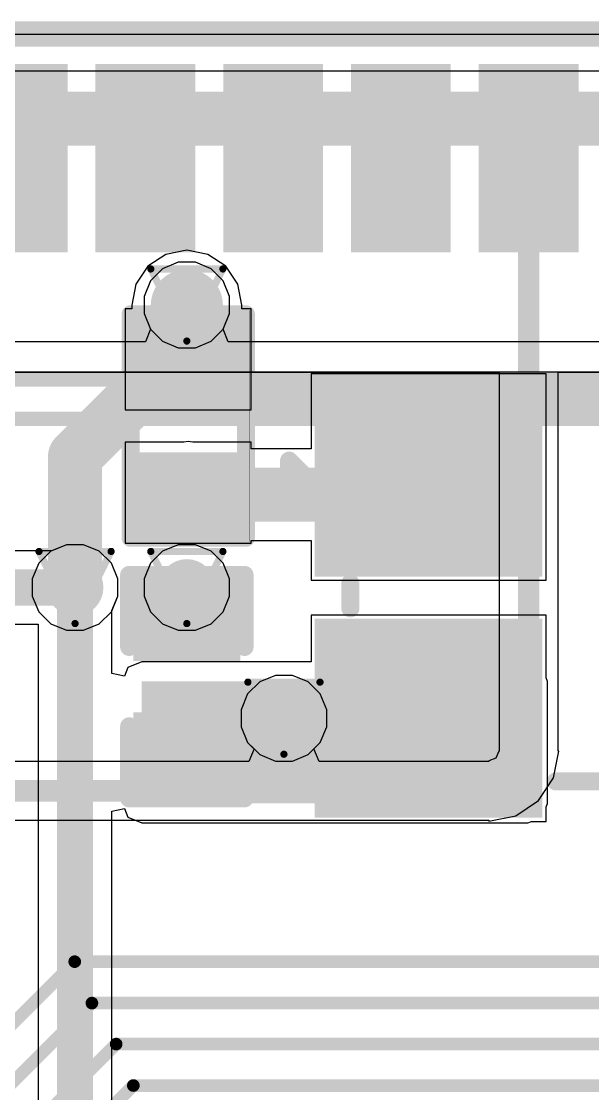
# Model space of a CAD drawing. Header units: inches. Extents: x -6 to 284, y -12 to 154.
# Drawn here: x 23.42 to 27.45, y 12.89 to 20.45 of the extents above; entities that cross this region are included whole.
import ezdxf

# ---------------------------------------------------------------- set-up
doc = ezdxf.new("R2010")
doc.units = ezdxf.units.IN
for name, color, linetype in [('Board Outline', 216, 'Continuous'), ('Bottom Layer', 5, 'Continuous'), ('Bottom Overlay', 54, 'Continuous'), ('Bottom Paste', 16, 'Continuous'), ('Bottom Solder', 6, 'Continuous'), ('Drill Drawing', 1, 'Continuous'), ('GND-1', 16, 'Continuous'), ('GND-2', 90, 'Continuous'), ('GND-3', 216, 'Continuous'), ('GND-4', 54, 'Continuous'), ('PWR-1', 156, 'Continuous'), ('PWR-2', 130, 'Continuous'), ('Signal L1', 76, 'Continuous'), ('Signal L2', 6, 'Continuous'), ('Top Layer', 1, 'Continuous'), ('Top Paste', 8, 'Continuous'), ('Top Solder', 216, 'Continuous'), ('Via Holes', 16, 'Continuous')]:
    doc.layers.add(name, color=color, linetype=linetype)

# ---------------------------------------------------------------- blocks, each defined once
blk = doc.blocks.new('SMD3225_4P_B_121')
at = {"layer": 'Bottom Layer'}
for points in [[(-1.8, 1.45), (-0.4, 1.45), (-0.4, 0.25), (-1.8, 0.25)], [(0.4, 1.45), (1.8, 1.45), (1.8, 0.25), (0.4, 0.25)], [(-1.8, -0.25), (-0.4, -0.25), (-0.4, -1.45), (-1.8, -1.45)], [(0.4, -0.25), (1.8, -0.25), (1.8, -1.45), (0.4, -1.45)]]:
    blk.add_hatch(color=5, dxfattribs=at).paths.add_polyline_path(points)
at = {"layer": 'Bottom Paste'}
for points in [[(-1.8, 1.45), (-0.4, 1.45), (-0.4, 0.25), (-1.8, 0.25)], [(0.4, 1.45), (1.8, 1.45), (1.8, 0.25), (0.4, 0.25)], [(-1.8, -0.25), (-0.4, -0.25), (-0.4, -1.45), (-1.8, -1.45)], [(0.4, -0.25), (1.8, -0.25), (1.8, -1.45), (0.4, -1.45)]]:
    blk.add_hatch(color=16, dxfattribs=at).paths.add_polyline_path(points)
at = {"layer": 'Bottom Solder'}
for points in [[(-1.9016, 1.5516), (-0.2984, 1.5516), (-0.2984, 0.1484), (-1.9016, 0.1484)], [(0.2984, 1.5516), (1.9016, 1.5516), (1.9016, 0.1484), (0.2984, 0.1484)], [(-1.9016, -0.1484), (-0.2984, -0.1484), (-0.2984, -1.5516), (-1.9016, -1.5516)], [(0.2984, -0.1484), (1.9016, -0.1484), (1.9016, -1.5516), (0.2984, -1.5516)]]:
    blk.add_hatch(color=6, dxfattribs=at).paths.add_polyline_path(points)
at = {"layer": 'Bottom Overlay'}
for points in [[(-0.2032, 1.2954, 0.127, 0.127, 0), (0.1778, 1.2954, 0.127, 0.127, 0)], [(-2.0828, 0.9652, 0.127, 0.127, 0), (-1.9558, 0.8382, 0.127, 0.127, 0)], [(-2.0828, 0.7112, 0.127, 0.127, 0), (-2.0828, 0.9652, 0.127, 0.127, 0)], [(-2.0828, 0.7112, 0.127, 0.127, 0), (-1.9558, 0.8382, 0.127, 0.127, 0)], [(-1.651, 0.1016, 0.127, 0.127, 0), (-1.651, -0.0762, 0.127, 0.127, 0)], [(1.651, -0.0762, 0.127, 0.127, 0), (1.651, 0.1016, 0.127, 0.127, 0)], [(-0.2032, -1.2954, 0.127, 0.127, 0), (0.1778, -1.2954, 0.127, 0.127, 0)]]:
    blk.add_lwpolyline(points, format="xyseb", dxfattribs=at)
for points in [[(-0.2349, 1.2954, 0.0635, 0.0635, 1), (-0.1714, 1.2954, 0.0635, 0.0635, 1)], [(0.1461, 1.2954, 0.0635, 0.0635, 1), (0.2095, 1.2954, 0.0635, 0.0635, 1)], [(-2.1145, 0.9652, 0.0635, 0.0635, 1), (-2.0511, 0.9652, 0.0635, 0.0635, 1)], [(-2.1145, 0.9652, 0.0635, 0.0635, 1), (-2.0511, 0.9652, 0.0635, 0.0635, 1)], [(-1.9875, 0.8382, 0.0635, 0.0635, 1), (-1.9241, 0.8382, 0.0635, 0.0635, 1)], [(-1.9875, 0.8382, 0.0635, 0.0635, 1), (-1.9241, 0.8382, 0.0635, 0.0635, 1)], [(-2.1145, 0.7112, 0.0635, 0.0635, 1), (-2.0511, 0.7112, 0.0635, 0.0635, 1)], [(-2.1145, 0.7112, 0.0635, 0.0635, 1), (-2.0511, 0.7112, 0.0635, 0.0635, 1)], [(-1.6827, 0.1016, 0.0635, 0.0635, 1), (-1.6193, 0.1016, 0.0635, 0.0635, 1)], [(1.6193, 0.1016, 0.0635, 0.0635, 1), (1.6827, 0.1016, 0.0635, 0.0635, 1)], [(-1.6827, -0.0762, 0.0635, 0.0635, 1), (-1.6192, -0.0762, 0.0635, 0.0635, 1)], [(1.6193, -0.0762, 0.0635, 0.0635, 1), (1.6827, -0.0762, 0.0635, 0.0635, 1)], [(-0.2349, -1.2954, 0.0635, 0.0635, 1), (-0.1714, -1.2954, 0.0635, 0.0635, 1)], [(0.1461, -1.2954, 0.0635, 0.0635, 1), (0.2095, -1.2954, 0.0635, 0.0635, 1)]]:
    blk.add_lwpolyline(points, format="xyseb", close=True, dxfattribs=at)
blk = doc.blocks.new('AP6275S__125')
at = {"layer": 'Top Layer'}
for points in [[(-3.4, 5.6275), (-3.4, 6.7525), (-2.9, 6.7525), (-2.9, 5.6275)], [(-2.5, 5.6275), (-2.5, 6.7525), (-2, 6.7525), (-2, 5.6275)], [(-1.6, 5.6275), (-1.6, 6.7525), (-1.1, 6.7525), (-1.1, 5.6275)], [(-0.7, 5.6275), (-0.7, 6.7525), (-0.2, 6.7525), (-0.2, 5.6275)], [(0.2, 5.6275), (0.2, 6.7525), (0.7, 6.7525), (0.7, 5.6275)]]:
    blk.add_hatch(color=1, dxfattribs=at).paths.add_polyline_path(points)
at = {"layer": 'Top Paste'}
for points in [[(-3.4, 5.6275), (-3.4, 6.7525), (-2.9, 6.7525), (-2.9, 5.6275)], [(-2.5, 5.6275), (-2.5, 6.7525), (-2, 6.7525), (-2, 5.6275)], [(-1.6, 5.6275), (-1.6, 6.7525), (-1.1, 6.7525), (-1.1, 5.6275)], [(-0.7, 5.6275), (-0.7, 6.7525), (-0.2, 6.7525), (-0.2, 5.6275)], [(0.2, 5.6275), (0.2, 6.7525), (0.7, 6.7525), (0.7, 5.6275)]]:
    blk.add_hatch(color=8, dxfattribs=at).paths.add_polyline_path(points)
at = {"layer": 'Top Solder'}
for points in [[(-3.5016, 5.5259), (-3.5016, 6.8541), (-2.7984, 6.8541), (-2.7984, 5.5259)], [(-2.6016, 5.5259), (-2.6016, 6.8541), (-1.8984, 6.8541), (-1.8984, 5.5259)], [(-1.7016, 5.5259), (-1.7016, 6.8541), (-0.9984, 6.8541), (-0.9984, 5.5259)], [(-0.8016, 5.5259), (-0.8016, 6.8541), (-0.0984, 6.8541), (-0.0984, 5.5259)], [(0.0984, 5.5259), (0.0984, 6.8541), (0.8016, 6.8541), (0.8016, 5.5259)]]:
    blk.add_hatch(color=216, dxfattribs=at).paths.add_polyline_path(points)
blk = doc.blocks.new('R___0402_B_169')
at = {"layer": 'Bottom Layer'}
for points in [[(-0.2413, 0.3175), (-0.2413, -0.3175), (-0.6985, -0.3175), (-0.6985, 0.3175)], [(0.6985, 0.3175), (0.6985, -0.3175), (0.2413, -0.3175), (0.2413, 0.3175)]]:
    blk.add_hatch(color=5, dxfattribs=at).paths.add_polyline_path(points)
at = {"layer": 'Bottom Paste'}
for points in [[(-0.2413, 0.3175), (-0.2413, -0.3175), (-0.6985, -0.3175), (-0.6985, 0.3175)], [(0.6985, 0.3175), (0.6985, -0.3175), (0.2413, -0.3175), (0.2413, 0.3175)]]:
    blk.add_hatch(color=16, dxfattribs=at).paths.add_polyline_path(points)
at = {"layer": 'Bottom Solder'}
for points in [[(-0.1863, 0.3725), (-0.1863, -0.3725), (-0.7535, -0.3725), (-0.7535, 0.3725)], [(0.7535, 0.3725), (0.7535, -0.3725), (0.1863, -0.3725), (0.1863, 0.3725)]]:
    blk.add_hatch(color=6, dxfattribs=at).paths.add_polyline_path(points)
at = {"layer": 'Bottom Overlay'}
for points in [[(0.7874, 0.4064, 0.127, 0.127, 0), (-0.7874, 0.4064, 0.127, 0.127, 0)], [(-0.7874, -0.4064, 0.127, 0.127, 0), (-0.7874, 0.4064, 0.127, 0.127, 0)], [(0.7874, -0.4064, 0.127, 0.127, 0), (0.7874, 0.4064, 0.127, 0.127, 0)], [(0.8128, 0.4318, 0.00323, 0.00323, 0), (-0.8128, 0.4318, 0.00323, 0.00323, 0)], [(0.7874, -0.4064, 0.127, 0.127, 0), (-0.7874, -0.4064, 0.127, 0.127, 0)]]:
    blk.add_lwpolyline(points, format="xyseb", dxfattribs=at)
for points in [[(-0.8191, 0.4064, 0.0635, 0.0635, 1), (-0.7556, 0.4064, 0.0635, 0.0635, 1)], [(-0.8191, 0.4064, 0.0635, 0.0635, 1), (-0.7556, 0.4064, 0.0635, 0.0635, 1)], [(0.7556, 0.4064, 0.0635, 0.0635, 1), (0.8191, 0.4064, 0.0635, 0.0635, 1)], [(0.7556, 0.4064, 0.0635, 0.0635, 1), (0.8191, 0.4064, 0.0635, 0.0635, 1)], [(-0.8136, 0.4318, 0.00161, 0.00161, 1), (-0.812, 0.4318, 0.00161, 0.00161, 1)], [(0.812, 0.4318, 0.00161, 0.00161, 1), (0.8136, 0.4318, 0.00161, 0.00161, 1)], [(-0.8191, -0.4064, 0.0635, 0.0635, 1), (-0.7556, -0.4064, 0.0635, 0.0635, 1)], [(-0.8191, -0.4064, 0.0635, 0.0635, 1), (-0.7556, -0.4064, 0.0635, 0.0635, 1)], [(0.7556, -0.4064, 0.0635, 0.0635, 1), (0.8191, -0.4064, 0.0635, 0.0635, 1)], [(0.7556, -0.4064, 0.0635, 0.0635, 1), (0.8191, -0.4064, 0.0635, 0.0635, 1)]]:
    blk.add_lwpolyline(points, format="xyseb", close=True, dxfattribs=at)
blk = doc.blocks.new('C___0402_B_269')
at = {"layer": 'Bottom Layer'}
for points in [[(-0.2413, 0.3175), (-0.2413, -0.3175), (-0.6985, -0.3175), (-0.6985, 0.3175)], [(0.6985, 0.3175), (0.6985, -0.3175), (0.2413, -0.3175), (0.2413, 0.3175)]]:
    blk.add_hatch(color=5, dxfattribs=at).paths.add_polyline_path(points)
at = {"layer": 'Bottom Paste'}
for points in [[(-0.2413, 0.3175), (-0.2413, -0.3175), (-0.6985, -0.3175), (-0.6985, 0.3175)], [(0.6985, 0.3175), (0.6985, -0.3175), (0.2413, -0.3175), (0.2413, 0.3175)]]:
    blk.add_hatch(color=16, dxfattribs=at).paths.add_polyline_path(points)
at = {"layer": 'Bottom Solder'}
for points in [[(-0.1813, 0.3775), (-0.1813, -0.3775), (-0.7585, -0.3775), (-0.7585, 0.3775)], [(0.7585, 0.3775), (0.7585, -0.3775), (0.1813, -0.3775), (0.1813, 0.3775)]]:
    blk.add_hatch(color=6, dxfattribs=at).paths.add_polyline_path(points)
at = {"layer": 'Bottom Overlay'}
for points in [[(-0.7874, 0.4064, 0.127, 0.127, 0), (-0.2794, 0.4064, 0.127, 0.127, 0)], [(-0.7874, 0.4064, 0.127, 0.127, 0), (-0.7874, -0.4064, 0.127, 0.127, 0)], [(0.2794, 0.4064, 0.127, 0.127, 0), (0.7874, 0.4064, 0.127, 0.127, 0)], [(0.7874, 0.4064, 0.127, 0.127, 0), (0.7874, -0.4064, 0.127, 0.127, 0)], [(-0.7874, -0.4064, 0.127, 0.127, 0), (-0.2794, -0.4064, 0.127, 0.127, 0)], [(0.7874, -0.4064, 0.127, 0.127, 0), (0.2794, -0.4064, 0.127, 0.127, 0)]]:
    blk.add_lwpolyline(points, format="xyseb", dxfattribs=at)
for points in [[(-0.8191, 0.4064, 0.0635, 0.0635, 1), (-0.7556, 0.4064, 0.0635, 0.0635, 1)], [(-0.8191, 0.4064, 0.0635, 0.0635, 1), (-0.7556, 0.4064, 0.0635, 0.0635, 1)], [(-0.3111, 0.4064, 0.0635, 0.0635, 1), (-0.2477, 0.4064, 0.0635, 0.0635, 1)], [(0.2477, 0.4064, 0.0635, 0.0635, 1), (0.3112, 0.4064, 0.0635, 0.0635, 1)], [(0.7556, 0.4064, 0.0635, 0.0635, 1), (0.8191, 0.4064, 0.0635, 0.0635, 1)], [(0.7556, 0.4064, 0.0635, 0.0635, 1), (0.8191, 0.4064, 0.0635, 0.0635, 1)], [(-0.8191, -0.4064, 0.0635, 0.0635, 1), (-0.7556, -0.4064, 0.0635, 0.0635, 1)], [(-0.8191, -0.4064, 0.0635, 0.0635, 1), (-0.7556, -0.4064, 0.0635, 0.0635, 1)], [(-0.3111, -0.4064, 0.0635, 0.0635, 1), (-0.2477, -0.4064, 0.0635, 0.0635, 1)], [(0.2477, -0.4064, 0.0635, 0.0635, 1), (0.3112, -0.4064, 0.0635, 0.0635, 1)], [(0.7556, -0.4064, 0.0635, 0.0635, 1), (0.8191, -0.4064, 0.0635, 0.0635, 1)], [(0.7556, -0.4064, 0.0635, 0.0635, 1), (0.8191, -0.4064, 0.0635, 0.0635, 1)]]:
    blk.add_lwpolyline(points, format="xyseb", close=True, dxfattribs=at)

msp = doc.modelspace()

# ---------------------------------------------------------------- hatches: boundary and pattern name
at = {"layer": 'Bottom Layer'}
h = msp.add_hatch(color=5, dxfattribs=at)
edge = h.paths.add_edge_path()
edge.add_arc((24.5876, 18.4506), 0.2, 0, 360)
h = msp.add_hatch(color=5, dxfattribs=at)
edge = h.paths.add_edge_path()
edge.add_arc((23.8002, 16.4598), 0.2, 0, 360)
h = msp.add_hatch(color=5, dxfattribs=at)
edge = h.paths.add_edge_path()
edge.add_arc((24.5876, 16.4598), 0.2, 0, 360)
msp.add_hatch(color=5, dxfattribs=at).paths.add_polyline_path([(24.2701, 14.9388), (26.9906, 14.9388), (26.9906, 15.7983), (24.2701, 15.7983)])
h = msp.add_hatch(color=5, dxfattribs=at)
edge = h.paths.add_edge_path()
edge.add_arc((25.2715, 15.5388), 0.2, 0, 360)
at = {"layer": 'GND-1'}
h = msp.add_hatch(color=16, dxfattribs=at)
edge = h.paths.add_edge_path()
edge.add_arc((24.5876, 18.4506), 0.2, 0, 360)
h = msp.add_hatch(color=16, dxfattribs=at)
edge = h.paths.add_edge_path()
edge.add_arc((23.8002, 16.4598), 0.2, 0, 360)
h = msp.add_hatch(color=16, dxfattribs=at)
edge = h.paths.add_edge_path()
edge.add_arc((24.5876, 16.4598), 0.2, 0, 360)
h = msp.add_hatch(color=16, dxfattribs=at)
edge = h.paths.add_edge_path()
edge.add_arc((25.2715, 15.5388), 0.2, 0, 360)
at = {"layer": 'GND-2'}
h = msp.add_hatch(color=90, dxfattribs=at)
edge = h.paths.add_edge_path()
edge.add_arc((24.5876, 18.4506), 0.2, 0, 360)
h = msp.add_hatch(color=90, dxfattribs=at)
edge = h.paths.add_edge_path()
edge.add_arc((23.8002, 16.4598), 0.2, 0, 360)
h = msp.add_hatch(color=90, dxfattribs=at)
edge = h.paths.add_edge_path()
edge.add_arc((24.5876, 16.4598), 0.2, 0, 360)
h = msp.add_hatch(color=90, dxfattribs=at)
edge = h.paths.add_edge_path()
edge.add_arc((25.2715, 15.5388), 0.2, 0, 360)
at = {"layer": 'GND-3'}
h = msp.add_hatch(color=216, dxfattribs=at)
edge = h.paths.add_edge_path()
edge.add_arc((24.5876, 18.4506), 0.2, 0, 360)
h = msp.add_hatch(color=216, dxfattribs=at)
edge = h.paths.add_edge_path()
edge.add_arc((23.8002, 16.4598), 0.2, 0, 360)
h = msp.add_hatch(color=216, dxfattribs=at)
edge = h.paths.add_edge_path()
edge.add_arc((24.5876, 16.4598), 0.2, 0, 360)
h = msp.add_hatch(color=216, dxfattribs=at)
edge = h.paths.add_edge_path()
edge.add_arc((25.2715, 15.5388), 0.2, 0, 360)
at = {"layer": 'GND-4'}
h = msp.add_hatch(color=54, dxfattribs=at)
edge = h.paths.add_edge_path()
edge.add_arc((24.5876, 18.4506), 0.2, 0, 360)
h = msp.add_hatch(color=54, dxfattribs=at)
edge = h.paths.add_edge_path()
edge.add_arc((23.8002, 16.4598), 0.2, 0, 360)
h = msp.add_hatch(color=54, dxfattribs=at)
edge = h.paths.add_edge_path()
edge.add_arc((24.5876, 16.4598), 0.2, 0, 360)
h = msp.add_hatch(color=54, dxfattribs=at)
edge = h.paths.add_edge_path()
edge.add_arc((25.2715, 15.5388), 0.2, 0, 360)
at = {"layer": 'PWR-1'}
h = msp.add_hatch(color=156, dxfattribs=at)
edge = h.paths.add_edge_path()
edge.add_arc((24.5876, 18.4506), 0.2, 0, 360)
h = msp.add_hatch(color=156, dxfattribs=at)
edge = h.paths.add_edge_path()
edge.add_arc((23.8002, 16.4598), 0.2, 0, 360)
h = msp.add_hatch(color=156, dxfattribs=at)
edge = h.paths.add_edge_path()
edge.add_arc((24.5876, 16.4598), 0.2, 0, 360)
h = msp.add_hatch(color=156, dxfattribs=at)
edge = h.paths.add_edge_path()
edge.add_arc((25.2715, 15.5388), 0.2, 0, 360)
at = {"layer": 'PWR-2'}
h = msp.add_hatch(color=130, dxfattribs=at)
edge = h.paths.add_edge_path()
edge.add_arc((24.5876, 18.4506), 0.2, 0, 360)
h = msp.add_hatch(color=130, dxfattribs=at)
edge = h.paths.add_edge_path()
edge.add_arc((23.8002, 16.4598), 0.2, 0, 360)
h = msp.add_hatch(color=130, dxfattribs=at)
edge = h.paths.add_edge_path()
edge.add_arc((24.5876, 16.4598), 0.2, 0, 360)
h = msp.add_hatch(color=130, dxfattribs=at)
edge = h.paths.add_edge_path()
edge.add_arc((25.2715, 15.5388), 0.2, 0, 360)
at = {"layer": 'Signal L1'}
h = msp.add_hatch(color=76, dxfattribs=at)
edge = h.paths.add_edge_path()
edge.add_arc((24.5876, 18.4506), 0.2, 0, 360)
h = msp.add_hatch(color=76, dxfattribs=at)
edge = h.paths.add_edge_path()
edge.add_arc((23.8002, 16.4598), 0.2, 0, 360)
h = msp.add_hatch(color=76, dxfattribs=at)
edge = h.paths.add_edge_path()
edge.add_arc((24.5876, 16.4598), 0.2, 0, 360)
h = msp.add_hatch(color=76, dxfattribs=at)
edge = h.paths.add_edge_path()
edge.add_arc((25.2715, 15.5388), 0.2, 0, 360)
at = {"layer": 'Signal L2'}
h = msp.add_hatch(color=6, dxfattribs=at)
edge = h.paths.add_edge_path()
edge.add_arc((24.5876, 18.4506), 0.2, 0, 360)
h = msp.add_hatch(color=6, dxfattribs=at)
edge = h.paths.add_edge_path()
edge.add_arc((23.8002, 16.4598), 0.2, 0, 360)
h = msp.add_hatch(color=6, dxfattribs=at)
edge = h.paths.add_edge_path()
edge.add_arc((24.5876, 16.4598), 0.2, 0, 360)
h = msp.add_hatch(color=6, dxfattribs=at)
edge = h.paths.add_edge_path()
edge.add_arc((25.2715, 15.5388), 0.2, 0, 360)
at = {"layer": 'Top Layer'}
h = msp.add_hatch(color=1, dxfattribs=at)
edge = h.paths.add_edge_path()
edge.add_arc((24.5876, 18.4506), 0.2, 0, 360)
h = msp.add_hatch(color=1, dxfattribs=at)
edge = h.paths.add_edge_path()
edge.add_arc((23.8002, 16.4598), 0.2, 0, 360)
h = msp.add_hatch(color=1, dxfattribs=at)
edge = h.paths.add_edge_path()
edge.add_arc((24.5876, 16.4598), 0.2, 0, 360)
h = msp.add_hatch(color=1, dxfattribs=at)
edge = h.paths.add_edge_path()
edge.add_arc((25.2715, 15.5388), 0.2, 0, 360)
at = {"layer": 'Via Holes'}
h = msp.add_hatch(color=7, dxfattribs=at)
edge = h.paths.add_edge_path()
edge.add_arc((24.5876, 18.4506), 0.1, 0, 360)
h = msp.add_hatch(color=7, dxfattribs=at)
edge = h.paths.add_edge_path()
edge.add_arc((23.8002, 16.4598), 0.1, 0, 360)
h = msp.add_hatch(color=7, dxfattribs=at)
edge = h.paths.add_edge_path()
edge.add_arc((24.5876, 16.4598), 0.1, 0, 360)
h = msp.add_hatch(color=7, dxfattribs=at)
edge = h.paths.add_edge_path()
edge.add_arc((25.2715, 15.5388), 0.1, 0, 360)

# ---------------------------------------------------------------- linework, layer by layer
at = {"layer": 'Board Outline'}
msp.add_lwpolyline([(12.0364, 20.3599, 0.1778, 0.1778, 0), (75.5509, 20.3599, 0.1778, 0.1778, 0)], format="xyseb", dxfattribs=at)
at = {"layer": 'Bottom Layer'}
for p, q in [((12.0364, 20.1009), (45.7536, 20.1009)), ((24.5876, 18.8369), (24.439, 18.8073)), ((24.7363, 18.8073), (24.5876, 18.8369)), ((24.439, 18.8073), (24.313, 18.7231)), ((24.8623, 18.7231), (24.7363, 18.8073)), ((24.313, 18.7231), (24.2287, 18.597)), ((24.9465, 18.597), (24.8623, 18.7231)), ((24.2287, 18.597), (24.1992, 18.4484)), ((24.9761, 18.4484), (24.9465, 18.597)), ((24.1992, 18.4484), (24.1992, 18.423)), ((24.9761, 18.423), (24.9761, 18.4484)), ((24.1992, 18.423), (24.1528, 18.423)), ((24.1528, 18.423), (24.1528, 17.7118)), ((25.0418, 18.423), (24.9761, 18.423)), ((25.0418, 17.7118), (25.0418, 18.423)), ((27.1176, 17.9658), (25.4636, 17.9658)), ((25.4636, 17.9658), (25.4636, 17.438)), ((27.1176, 16.5118), (27.1176, 17.9658)), ((24.1528, 17.7118), (25.0418, 17.7118)), ((24.566, 17.4832), (24.1528, 17.4832)), ((24.1528, 17.4832), (24.1528, 16.772)), ((24.5973, 17.4894), (24.566, 17.4832)), ((24.6286, 17.4832), (24.5973, 17.4894)), ((25.0418, 17.4832), (24.6286, 17.4832)), ((25.0418, 17.438), (25.0418, 17.4832)), ((25.4636, 17.438), (25.0418, 17.438)), ((25.0418, 16.772), (25.0418, 16.7905)), ((25.0418, 16.7905), (25.4636, 16.7905)), ((25.4636, 16.7905), (25.4636, 16.5118)), ((23.6373, 16.7188), (22.8561, 16.7188)), ((23.7402, 16.7614), (23.6373, 16.7188)), ((23.8602, 16.7614), (23.7402, 16.7614)), ((23.9711, 16.7155), (23.8602, 16.7614)), ((24.0559, 16.6306), (23.9711, 16.7155)), ((24.1528, 16.772), (25.0418, 16.772)), ((24.1018, 16.5198), (24.0559, 16.6306)), ((24.1018, 16.3998), (24.1018, 16.5198)), ((25.4636, 16.5118), (27.1176, 16.5118)), ((24.0592, 16.2969), (24.1018, 16.3998)), ((24.0592, 15.8532), (24.0592, 16.2969)), ((27.1176, 16.2658), (25.4636, 16.2658)), ((25.4636, 16.2658), (25.4636, 15.9357)), ((27.1176, 15.8235), (27.1176, 16.2658)), ((22.8561, 16.2008), (23.5413, 16.2008)), ((23.5413, 16.2008), (23.5413, 12.6624)), ((24.1729, 15.8955), (24.1481, 15.8356)), ((24.2701, 15.9357), (24.1729, 15.8955)), ((25.4636, 15.9357), (24.2701, 15.9357)), ((24.1481, 15.8356), (24.0592, 15.8532)), ((27.1281, 15.7983), (27.1176, 15.8235)), ((27.1281, 14.9388), (27.1281, 15.7983)), ((24.0592, 14.8838), (24.1481, 14.9015)), ((24.0592, 12.6624), (24.0592, 14.8838)), ((24.1481, 14.9015), (24.1729, 14.8416)), ((27.1176, 14.9135), (27.1281, 14.9388)), ((27.1176, 14.8118), (27.1176, 14.9135)), ((24.1729, 14.8416), (24.2701, 14.8013)), ((26.9906, 14.8013), (27.0159, 14.8118)), ((27.0159, 14.8118), (27.1176, 14.8118)), ((24.2701, 14.8013), (26.9906, 14.8013))]:
    msp.add_line(p, q, dxfattribs=at)
for points in [[(24.5876, 18.2198, 0.508, 0.508, 0), (24.5876, 18.4484, 0.508, 0.508, 0)], [(26.1661, 17.1142, 0.381, 0.381, 0), (26.2906, 17.2388, 0.381, 0.381, 0)], [(24.5973, 17.1657, 0.381, 0.381, 0), (24.6488, 17.1142, 0.381, 0.381, 0)], [(24.6488, 17.1142, 0.381, 0.381, 0), (26.1661, 17.1142, 0.381, 0.381, 0)], [(22.5636, 16.4598, 0.254, 0.254, 0), (23.8002, 16.4598, 0.254, 0.254, 0)], [(23.8002, 12.2179, 0.254, 0.254, 0), (23.8002, 16.4598, 0.254, 0.254, 0)], [(25.3731, 15.5388, 0.508, 0.508, 0), (26.2906, 15.5388, 0.508, 0.508, 0)], [(26.2906, 15.5388, 0.1778, 0.1778, 0), (26.3414, 15.5388, 0.1778, 0.1778, 0)], [(26.3414, 15.5388, 0.1778, 0.1778, 0), (26.3602, 15.52, 0.1778, 0.1778, 0)]]:
    msp.add_lwpolyline(points, format="xyseb", dxfattribs=at)
for points in [[(24.4606, 18.4484, 0.254, 0.254, 1), (24.7146, 18.4484, 0.254, 0.254, 1)], [(24.4606, 18.2198, 0.254, 0.254, 1), (24.7146, 18.2198, 0.254, 0.254, 1)], [(26.1954, 17.2388, 0.1905, 0.1905, 1), (26.3859, 17.2388, 0.1905, 0.1905, 1)], [(24.5021, 17.1657, 0.1905, 0.1905, 1), (24.6926, 17.1657, 0.1905, 0.1905, 1)], [(24.5535, 17.1142, 0.1905, 0.1905, 1), (24.744, 17.1142, 0.1905, 0.1905, 1)], [(24.5535, 17.1142, 0.1905, 0.1905, 1), (24.744, 17.1142, 0.1905, 0.1905, 1)], [(26.0708, 17.1142, 0.1905, 0.1905, 1), (26.2613, 17.1142, 0.1905, 0.1905, 1)], [(26.0708, 17.1142, 0.1905, 0.1905, 1), (26.2613, 17.1142, 0.1905, 0.1905, 1)], [(23.7367, 16.4598, 0.127, 0.127, 1), (23.8637, 16.4598, 0.127, 0.127, 1)], [(23.7367, 16.4598, 0.127, 0.127, 1), (23.8637, 16.4598, 0.127, 0.127, 1)], [(25.2461, 15.5388, 0.254, 0.254, 1), (25.5001, 15.5388, 0.254, 0.254, 1)], [(26.1636, 15.5388, 0.254, 0.254, 1), (26.4176, 15.5388, 0.254, 0.254, 1)], [(26.2462, 15.5388, 0.0889, 0.0889, 1), (26.3351, 15.5388, 0.0889, 0.0889, 1)], [(26.297, 15.5388, 0.0889, 0.0889, 1), (26.3859, 15.5388, 0.0889, 0.0889, 1)], [(26.297, 15.5388, 0.0889, 0.0889, 1), (26.3859, 15.5388, 0.0889, 0.0889, 1)], [(26.3157, 15.52, 0.0889, 0.0889, 1), (26.4046, 15.52, 0.0889, 0.0889, 1)]]:
    msp.add_lwpolyline(points, format="xyseb", close=True, dxfattribs=at)
at = {"layer": 'Drill Drawing'}
for points in [[(24.3336, 18.7046, 0.0508, 0.0508, 0), (24.8416, 18.7046, 0.0508, 0.0508, 0)], [(24.3336, 18.7046, 0.0508, 0.0508, 0), (24.5876, 18.1966, 0.0508, 0.0508, 0)], [(24.5876, 18.1966, 0.0508, 0.0508, 0), (24.8416, 18.7046, 0.0508, 0.0508, 0)], [(23.5462, 16.7138, 0.0508, 0.0508, 0), (24.0542, 16.7138, 0.0508, 0.0508, 0)], [(23.5462, 16.7138, 0.0508, 0.0508, 0), (23.8002, 16.2058, 0.0508, 0.0508, 0)], [(23.8002, 16.2058, 0.0508, 0.0508, 0), (24.0542, 16.7138, 0.0508, 0.0508, 0)], [(24.3336, 16.7138, 0.0508, 0.0508, 0), (24.8416, 16.7138, 0.0508, 0.0508, 0)], [(24.3336, 16.7138, 0.0508, 0.0508, 0), (24.5876, 16.2058, 0.0508, 0.0508, 0)], [(24.5876, 16.2058, 0.0508, 0.0508, 0), (24.8416, 16.7138, 0.0508, 0.0508, 0)], [(25.0175, 15.7928, 0.0508, 0.0508, 0), (25.5255, 15.7928, 0.0508, 0.0508, 0)], [(25.0175, 15.7928, 0.0508, 0.0508, 0), (25.2715, 15.2848, 0.0508, 0.0508, 0)], [(25.2715, 15.2848, 0.0508, 0.0508, 0), (25.5255, 15.7928, 0.0508, 0.0508, 0)]]:
    msp.add_lwpolyline(points, format="xyseb", dxfattribs=at)
for points in [[(24.3209, 18.7046, 0.0254, 0.0254, 1), (24.3463, 18.7046, 0.0254, 0.0254, 1)], [(24.3209, 18.7046, 0.0254, 0.0254, 1), (24.3463, 18.7046, 0.0254, 0.0254, 1)], [(24.8289, 18.7046, 0.0254, 0.0254, 1), (24.8543, 18.7046, 0.0254, 0.0254, 1)], [(24.8289, 18.7046, 0.0254, 0.0254, 1), (24.8543, 18.7046, 0.0254, 0.0254, 1)], [(24.5749, 18.1966, 0.0254, 0.0254, 1), (24.6003, 18.1966, 0.0254, 0.0254, 1)], [(24.5749, 18.1966, 0.0254, 0.0254, 1), (24.6003, 18.1966, 0.0254, 0.0254, 1)], [(23.5335, 16.7138, 0.0254, 0.0254, 1), (23.5589, 16.7138, 0.0254, 0.0254, 1)], [(23.5335, 16.7138, 0.0254, 0.0254, 1), (23.5589, 16.7138, 0.0254, 0.0254, 1)], [(24.0415, 16.7138, 0.0254, 0.0254, 1), (24.0669, 16.7138, 0.0254, 0.0254, 1)], [(24.0415, 16.7138, 0.0254, 0.0254, 1), (24.0669, 16.7138, 0.0254, 0.0254, 1)], [(24.3209, 16.7138, 0.0254, 0.0254, 1), (24.3463, 16.7138, 0.0254, 0.0254, 1)], [(24.3209, 16.7138, 0.0254, 0.0254, 1), (24.3463, 16.7138, 0.0254, 0.0254, 1)], [(24.8289, 16.7138, 0.0254, 0.0254, 1), (24.8543, 16.7138, 0.0254, 0.0254, 1)], [(24.8289, 16.7138, 0.0254, 0.0254, 1), (24.8543, 16.7138, 0.0254, 0.0254, 1)], [(23.7875, 16.2058, 0.0254, 0.0254, 1), (23.8129, 16.2058, 0.0254, 0.0254, 1)], [(23.7875, 16.2058, 0.0254, 0.0254, 1), (23.8129, 16.2058, 0.0254, 0.0254, 1)], [(24.5749, 16.2058, 0.0254, 0.0254, 1), (24.6003, 16.2058, 0.0254, 0.0254, 1)], [(24.5749, 16.2058, 0.0254, 0.0254, 1), (24.6003, 16.2058, 0.0254, 0.0254, 1)], [(25.0048, 15.7928, 0.0254, 0.0254, 1), (25.0302, 15.7928, 0.0254, 0.0254, 1)], [(25.0048, 15.7928, 0.0254, 0.0254, 1), (25.0302, 15.7928, 0.0254, 0.0254, 1)], [(25.5128, 15.7928, 0.0254, 0.0254, 1), (25.5382, 15.7928, 0.0254, 0.0254, 1)], [(25.5128, 15.7928, 0.0254, 0.0254, 1), (25.5382, 15.7928, 0.0254, 0.0254, 1)], [(25.2588, 15.2848, 0.0254, 0.0254, 1), (25.2842, 15.2848, 0.0254, 0.0254, 1)], [(25.2588, 15.2848, 0.0254, 0.0254, 1), (25.2842, 15.2848, 0.0254, 0.0254, 1)]]:
    msp.add_lwpolyline(points, format="xyseb", close=True, dxfattribs=at)
at = {"layer": 'GND-1'}
for p, q in [((12.0364, 20.1009), (75.5508, 20.1009)), ((24.5276, 18.7522), (24.4168, 18.7063)), ((24.6476, 18.7522), (24.5276, 18.7522)), ((24.7585, 18.7063), (24.6476, 18.7522)), ((24.4168, 18.7063), (24.332, 18.6214)), ((24.8433, 18.6214), (24.7585, 18.7063)), ((24.332, 18.6214), (24.286, 18.5106)), ((24.8892, 18.5106), (24.8433, 18.6214)), ((24.286, 18.5106), (24.286, 18.3906)), ((24.8892, 18.3906), (24.8892, 18.5106)), ((24.286, 18.3906), (24.332, 18.2798)), ((24.8433, 18.2798), (24.8892, 18.3906)), ((24.332, 18.2798), (24.4168, 18.1949)), ((24.7585, 18.1949), (24.8433, 18.2798)), ((24.4168, 18.1949), (24.5276, 18.149)), ((24.5276, 18.149), (24.6476, 18.149)), ((24.6476, 18.149), (24.7585, 18.1949)), ((23.6294, 16.7155), (23.5446, 16.6306)), ((23.7402, 16.7614), (23.6294, 16.7155)), ((23.8602, 16.7614), (23.7402, 16.7614)), ((23.9711, 16.7155), (23.8602, 16.7614)), ((24.0559, 16.6306), (23.9711, 16.7155)), ((23.5446, 16.6306), (23.4986, 16.5198)), ((24.1018, 16.5198), (24.0559, 16.6306)), ((23.4986, 16.5198), (23.4986, 16.3998)), ((24.1018, 16.3998), (24.1018, 16.5198)), ((23.4986, 16.3998), (23.5446, 16.2889)), ((24.0559, 16.2889), (24.1018, 16.3998)), ((23.5446, 16.2889), (23.6294, 16.2041)), ((23.9711, 16.2041), (24.0559, 16.2889)), ((23.6294, 16.2041), (23.7402, 16.1582)), ((23.8602, 16.1582), (23.9711, 16.2041)), ((23.7402, 16.1582), (23.8602, 16.1582)), ((25.1007, 15.7945), (25.0158, 15.7096)), ((25.2115, 15.8404), (25.1007, 15.7945)), ((25.3315, 15.8404), (25.2115, 15.8404)), ((25.4424, 15.7945), (25.3315, 15.8404)), ((25.5272, 15.7096), (25.4424, 15.7945)), ((25.0158, 15.7096), (24.9699, 15.5988)), ((25.5731, 15.5988), (25.5272, 15.7096)), ((24.9699, 15.5988), (24.9699, 15.4788)), ((25.5731, 15.4788), (25.5731, 15.5988)), ((24.9699, 15.4788), (25.0158, 15.3679)), ((25.5272, 15.3679), (25.5731, 15.4788)), ((25.0158, 15.3679), (25.1007, 15.2831)), ((25.4424, 15.2831), (25.5272, 15.3679)), ((25.1007, 15.2831), (25.2115, 15.2372)), ((25.3315, 15.2372), (25.4424, 15.2831)), ((25.2115, 15.2372), (25.3315, 15.2372))]:
    msp.add_line(p, q, dxfattribs=at)
at = {"layer": 'GND-2'}
for p, q in [((12.0364, 20.1009), (75.5508, 20.1009)), ((24.5276, 18.7522), (24.4168, 18.7063)), ((24.6476, 18.7522), (24.5276, 18.7522)), ((24.7585, 18.7063), (24.6476, 18.7522)), ((24.4168, 18.7063), (24.332, 18.6214)), ((24.8433, 18.6214), (24.7585, 18.7063)), ((24.332, 18.6214), (24.286, 18.5106)), ((24.8892, 18.5106), (24.8433, 18.6214)), ((24.286, 18.5106), (24.286, 18.3906)), ((24.8892, 18.3906), (24.8892, 18.5106)), ((24.286, 18.3906), (24.332, 18.2798)), ((24.8433, 18.2798), (24.8892, 18.3906)), ((24.332, 18.2798), (24.4168, 18.1949)), ((24.7585, 18.1949), (24.8433, 18.2798)), ((24.4168, 18.1949), (24.5276, 18.149)), ((24.5276, 18.149), (24.6476, 18.149)), ((24.6476, 18.149), (24.7585, 18.1949)), ((23.6294, 16.7155), (23.5446, 16.6306)), ((23.7402, 16.7614), (23.6294, 16.7155)), ((23.8602, 16.7614), (23.7402, 16.7614)), ((23.9711, 16.7155), (23.8602, 16.7614)), ((24.0559, 16.6306), (23.9711, 16.7155)), ((23.5446, 16.6306), (23.4986, 16.5198)), ((24.1018, 16.5198), (24.0559, 16.6306)), ((23.4986, 16.5198), (23.4986, 16.3998)), ((24.1018, 16.3998), (24.1018, 16.5198)), ((23.4986, 16.3998), (23.5446, 16.2889)), ((24.0559, 16.2889), (24.1018, 16.3998)), ((23.5446, 16.2889), (23.6294, 16.2041)), ((23.9711, 16.2041), (24.0559, 16.2889)), ((23.6294, 16.2041), (23.7402, 16.1582)), ((23.8602, 16.1582), (23.9711, 16.2041)), ((23.7402, 16.1582), (23.8602, 16.1582)), ((25.1007, 15.7945), (25.0158, 15.7096)), ((25.2115, 15.8404), (25.1007, 15.7945)), ((25.3315, 15.8404), (25.2115, 15.8404)), ((25.4424, 15.7945), (25.3315, 15.8404)), ((25.5272, 15.7096), (25.4424, 15.7945)), ((25.0158, 15.7096), (24.9699, 15.5988)), ((25.5731, 15.5988), (25.5272, 15.7096)), ((24.9699, 15.5988), (24.9699, 15.4788)), ((25.5731, 15.4788), (25.5731, 15.5988)), ((24.9699, 15.4788), (25.0158, 15.3679)), ((25.5272, 15.3679), (25.5731, 15.4788)), ((25.0158, 15.3679), (25.1007, 15.2831)), ((25.4424, 15.2831), (25.5272, 15.3679)), ((25.1007, 15.2831), (25.2115, 15.2372)), ((25.3315, 15.2372), (25.4424, 15.2831)), ((25.2115, 15.2372), (25.3315, 15.2372))]:
    msp.add_line(p, q, dxfattribs=at)
at = {"layer": 'GND-3'}
for p, q in [((12.0364, 20.1009), (75.5508, 20.1009)), ((24.5276, 18.7522), (24.4168, 18.7063)), ((24.6476, 18.7522), (24.5276, 18.7522)), ((24.7585, 18.7063), (24.6476, 18.7522)), ((24.4168, 18.7063), (24.332, 18.6214)), ((24.8433, 18.6214), (24.7585, 18.7063)), ((24.332, 18.6214), (24.286, 18.5106)), ((24.8892, 18.5106), (24.8433, 18.6214)), ((24.286, 18.5106), (24.286, 18.3906)), ((24.8892, 18.3906), (24.8892, 18.5106)), ((24.286, 18.3906), (24.332, 18.2798)), ((24.8433, 18.2798), (24.8892, 18.3906)), ((24.332, 18.2798), (24.4168, 18.1949)), ((24.7585, 18.1949), (24.8433, 18.2798)), ((24.4168, 18.1949), (24.5276, 18.149)), ((24.5276, 18.149), (24.6476, 18.149)), ((24.6476, 18.149), (24.7585, 18.1949)), ((23.6294, 16.7155), (23.5446, 16.6306)), ((23.7402, 16.7614), (23.6294, 16.7155)), ((23.8602, 16.7614), (23.7402, 16.7614)), ((23.9711, 16.7155), (23.8602, 16.7614)), ((24.0559, 16.6306), (23.9711, 16.7155)), ((23.5446, 16.6306), (23.4986, 16.5198)), ((24.1018, 16.5198), (24.0559, 16.6306)), ((23.4986, 16.5198), (23.4986, 16.3998)), ((24.1018, 16.3998), (24.1018, 16.5198)), ((23.4986, 16.3998), (23.5446, 16.2889)), ((24.0559, 16.2889), (24.1018, 16.3998)), ((23.5446, 16.2889), (23.6294, 16.2041)), ((23.9711, 16.2041), (24.0559, 16.2889)), ((23.6294, 16.2041), (23.7402, 16.1582)), ((23.8602, 16.1582), (23.9711, 16.2041)), ((23.7402, 16.1582), (23.8602, 16.1582)), ((25.1007, 15.7945), (25.0158, 15.7096)), ((25.2115, 15.8404), (25.1007, 15.7945)), ((25.3315, 15.8404), (25.2115, 15.8404)), ((25.4424, 15.7945), (25.3315, 15.8404)), ((25.5272, 15.7096), (25.4424, 15.7945)), ((25.0158, 15.7096), (24.9699, 15.5988)), ((25.5731, 15.5988), (25.5272, 15.7096)), ((24.9699, 15.5988), (24.9699, 15.4788)), ((25.5731, 15.4788), (25.5731, 15.5988)), ((24.9699, 15.4788), (25.0158, 15.3679)), ((25.5272, 15.3679), (25.5731, 15.4788)), ((25.0158, 15.3679), (25.1007, 15.2831)), ((25.4424, 15.2831), (25.5272, 15.3679)), ((25.1007, 15.2831), (25.2115, 15.2372)), ((25.3315, 15.2372), (25.4424, 15.2831)), ((25.2115, 15.2372), (25.3315, 15.2372))]:
    msp.add_line(p, q, dxfattribs=at)
at = {"layer": 'GND-4'}
for p, q in [((12.0364, 20.1009), (75.5508, 20.1009)), ((24.5276, 18.7522), (24.4168, 18.7063)), ((24.6476, 18.7522), (24.5276, 18.7522)), ((24.7585, 18.7063), (24.6476, 18.7522)), ((24.4168, 18.7063), (24.332, 18.6214)), ((24.8433, 18.6214), (24.7585, 18.7063)), ((24.332, 18.6214), (24.286, 18.5106)), ((24.8892, 18.5106), (24.8433, 18.6214)), ((24.286, 18.5106), (24.286, 18.3906)), ((24.8892, 18.3906), (24.8892, 18.5106)), ((24.286, 18.3906), (24.332, 18.2798)), ((24.8433, 18.2798), (24.8892, 18.3906)), ((24.332, 18.2798), (24.4168, 18.1949)), ((24.7585, 18.1949), (24.8433, 18.2798)), ((24.4168, 18.1949), (24.5276, 18.149)), ((24.5276, 18.149), (24.6476, 18.149)), ((24.6476, 18.149), (24.7585, 18.1949)), ((23.6294, 16.7155), (23.5446, 16.6306)), ((23.7402, 16.7614), (23.6294, 16.7155)), ((23.8602, 16.7614), (23.7402, 16.7614)), ((23.9711, 16.7155), (23.8602, 16.7614)), ((24.0559, 16.6306), (23.9711, 16.7155)), ((23.5446, 16.6306), (23.4986, 16.5198)), ((24.1018, 16.5198), (24.0559, 16.6306)), ((23.4986, 16.5198), (23.4986, 16.3998)), ((24.1018, 16.3998), (24.1018, 16.5198)), ((23.4986, 16.3998), (23.5446, 16.2889)), ((24.0559, 16.2889), (24.1018, 16.3998)), ((23.5446, 16.2889), (23.6294, 16.2041)), ((23.9711, 16.2041), (24.0559, 16.2889)), ((23.6294, 16.2041), (23.7402, 16.1582)), ((23.8602, 16.1582), (23.9711, 16.2041)), ((23.7402, 16.1582), (23.8602, 16.1582)), ((25.1007, 15.7945), (25.0158, 15.7096)), ((25.2115, 15.8404), (25.1007, 15.7945)), ((25.3315, 15.8404), (25.2115, 15.8404)), ((25.4424, 15.7945), (25.3315, 15.8404)), ((25.5272, 15.7096), (25.4424, 15.7945)), ((25.0158, 15.7096), (24.9699, 15.5988)), ((25.5731, 15.5988), (25.5272, 15.7096)), ((24.9699, 15.5988), (24.9699, 15.4788)), ((25.5731, 15.4788), (25.5731, 15.5988)), ((24.9699, 15.4788), (25.0158, 15.3679)), ((25.5272, 15.3679), (25.5731, 15.4788)), ((25.0158, 15.3679), (25.1007, 15.2831)), ((25.4424, 15.2831), (25.5272, 15.3679)), ((25.1007, 15.2831), (25.2115, 15.2372)), ((25.3315, 15.2372), (25.4424, 15.2831)), ((25.2115, 15.2372), (25.3315, 15.2372))]:
    msp.add_line(p, q, dxfattribs=at)
at = {"layer": 'PWR-1'}
for p, q in [((17.9612, 20.1009), (33.3991, 20.1009)), ((23.6294, 16.7155), (23.5446, 16.6306)), ((23.7402, 16.7614), (23.6294, 16.7155)), ((23.8602, 16.7614), (23.7402, 16.7614)), ((23.9711, 16.7155), (23.8602, 16.7614)), ((24.0559, 16.6306), (23.9711, 16.7155)), ((24.4168, 16.7155), (24.332, 16.6306)), ((24.5276, 16.7614), (24.4168, 16.7155)), ((24.6476, 16.7614), (24.5276, 16.7614)), ((24.7585, 16.7155), (24.6476, 16.7614)), ((24.8433, 16.6306), (24.7585, 16.7155)), ((23.5446, 16.6306), (23.4986, 16.5198)), ((24.1018, 16.5198), (24.0559, 16.6306)), ((24.332, 16.6306), (24.286, 16.5198)), ((24.8892, 16.5198), (24.8433, 16.6306)), ((23.4986, 16.5198), (23.4986, 16.3998)), ((24.1018, 16.3998), (24.1018, 16.5198)), ((24.286, 16.5198), (24.286, 16.3998)), ((24.8892, 16.3998), (24.8892, 16.5198)), ((23.4986, 16.3998), (23.5446, 16.2889)), ((24.0559, 16.2889), (24.1018, 16.3998)), ((24.286, 16.3998), (24.332, 16.2889)), ((24.8433, 16.2889), (24.8892, 16.3998)), ((23.5446, 16.2889), (23.6294, 16.2041)), ((23.9711, 16.2041), (24.0559, 16.2889)), ((24.332, 16.2889), (24.4168, 16.2041)), ((24.7585, 16.2041), (24.8433, 16.2889)), ((23.6294, 16.2041), (23.7402, 16.1582)), ((23.8602, 16.1582), (23.9711, 16.2041)), ((24.4168, 16.2041), (24.5276, 16.1582)), ((24.6476, 16.1582), (24.7585, 16.2041)), ((23.7402, 16.1582), (23.8602, 16.1582)), ((24.5276, 16.1582), (24.6476, 16.1582))]:
    msp.add_line(p, q, dxfattribs=at)
at = {"layer": 'PWR-2'}
for p, q in [((17.934, 20.1009), (36.3945, 20.1009)), ((24.5276, 18.7522), (24.4168, 18.7063)), ((24.6476, 18.7522), (24.5276, 18.7522)), ((24.7585, 18.7063), (24.6476, 18.7522)), ((24.4168, 18.7063), (24.332, 18.6214)), ((24.8433, 18.6214), (24.7585, 18.7063)), ((24.332, 18.6214), (24.286, 18.5106)), ((24.8892, 18.5106), (24.8433, 18.6214)), ((24.286, 18.5106), (24.286, 18.3906)), ((24.8892, 18.3906), (24.8892, 18.5106)), ((24.286, 18.3906), (24.332, 18.2798)), ((24.8433, 18.2798), (24.8892, 18.3906)), ((24.332, 18.2798), (24.4168, 18.1949)), ((24.7585, 18.1949), (24.8433, 18.2798)), ((24.4168, 18.1949), (24.5276, 18.149)), ((24.5276, 18.149), (24.6476, 18.149)), ((24.6476, 18.149), (24.7585, 18.1949)), ((23.6294, 16.7155), (23.5446, 16.6306)), ((23.7402, 16.7614), (23.6294, 16.7155)), ((23.8602, 16.7614), (23.7402, 16.7614)), ((23.9711, 16.7155), (23.8602, 16.7614)), ((24.0559, 16.6306), (23.9711, 16.7155)), ((24.4168, 16.7155), (24.332, 16.6306)), ((24.5276, 16.7614), (24.4168, 16.7155)), ((24.6476, 16.7614), (24.5276, 16.7614)), ((24.7585, 16.7155), (24.6476, 16.7614)), ((24.8433, 16.6306), (24.7585, 16.7155)), ((23.5446, 16.6306), (23.4986, 16.5198)), ((24.1018, 16.5198), (24.0559, 16.6306)), ((24.332, 16.6306), (24.286, 16.5198)), ((24.8892, 16.5198), (24.8433, 16.6306)), ((23.4986, 16.5198), (23.4986, 16.3998)), ((24.1018, 16.3998), (24.1018, 16.5198)), ((24.286, 16.5198), (24.286, 16.3998)), ((24.8892, 16.3998), (24.8892, 16.5198)), ((23.4986, 16.3998), (23.5446, 16.2889)), ((24.0559, 16.2889), (24.1018, 16.3998)), ((24.286, 16.3998), (24.332, 16.2889)), ((24.8433, 16.2889), (24.8892, 16.3998)), ((23.5446, 16.2889), (23.6294, 16.2041)), ((23.9711, 16.2041), (24.0559, 16.2889)), ((24.332, 16.2889), (24.4168, 16.2041)), ((24.7585, 16.2041), (24.8433, 16.2889)), ((23.6294, 16.2041), (23.7402, 16.1582)), ((23.8602, 16.1582), (23.9711, 16.2041)), ((24.4168, 16.2041), (24.5276, 16.1582)), ((24.6476, 16.1582), (24.7585, 16.2041)), ((23.7402, 16.1582), (23.8602, 16.1582)), ((24.5276, 16.1582), (24.6476, 16.1582)), ((25.1007, 15.7945), (25.0158, 15.7096)), ((25.2115, 15.8404), (25.1007, 15.7945)), ((25.3315, 15.8404), (25.2115, 15.8404)), ((25.4424, 15.7945), (25.3315, 15.8404)), ((25.5272, 15.7096), (25.4424, 15.7945)), ((25.0158, 15.7096), (24.9699, 15.5988)), ((25.5731, 15.5988), (25.5272, 15.7096)), ((24.9699, 15.5988), (24.9699, 15.4788)), ((25.5731, 15.4788), (25.5731, 15.5988)), ((24.9699, 15.4788), (25.0158, 15.3679)), ((25.5272, 15.3679), (25.5731, 15.4788)), ((25.0158, 15.3679), (25.1007, 15.2831)), ((25.4424, 15.2831), (25.5272, 15.3679)), ((25.1007, 15.2831), (25.2115, 15.2372)), ((25.3315, 15.2372), (25.4424, 15.2831)), ((25.2115, 15.2372), (25.3315, 15.2372))]:
    msp.add_line(p, q, dxfattribs=at)
at = {"layer": 'Signal L1'}
for p, q in [((12.0364, 20.1009), (75.5508, 20.1009)), ((24.5276, 18.7522), (24.4168, 18.7063)), ((24.6476, 18.7522), (24.5276, 18.7522)), ((24.7585, 18.7063), (24.6476, 18.7522)), ((24.4168, 18.7063), (24.332, 18.6214)), ((24.8433, 18.6214), (24.7585, 18.7063)), ((24.332, 18.6214), (24.286, 18.5106)), ((24.8892, 18.5106), (24.8433, 18.6214)), ((24.286, 18.5106), (24.286, 18.3906)), ((24.8892, 18.3906), (24.8892, 18.5106)), ((24.286, 18.3906), (24.332, 18.2798)), ((24.8433, 18.2798), (24.8892, 18.3906)), ((24.3324, 18.2793), (24.2956, 18.1904)), ((24.332, 18.2798), (24.3324, 18.2793)), ((24.8429, 18.2793), (24.8433, 18.2798)), ((24.8797, 18.1904), (24.8429, 18.2793)), ((24.2956, 18.1904), (22.1587, 18.1904)), ((29.9033, 18.1904), (24.8797, 18.1904))]:
    msp.add_line(p, q, dxfattribs=at)
for points in [[(23.8002, 17.3841, 0.381, 0.381, 0), (24.2064, 17.7903, 0.381, 0.381, 0)], [(24.2064, 17.7903, 0.381, 0.381, 0), (36.5123, 17.7903, 0.381, 0.381, 0)], [(23.8002, 16.4598, 0.381, 0.381, 0), (23.8002, 17.3841, 0.381, 0.381, 0)], [(22.1263, 12.1517, 0.0889, 0.0889, 0), (23.7979, 13.8232, 0.0889, 0.0889, 0)], [(23.7979, 13.8232, 0.0889, 0.0889, 0), (30.0168, 13.8232, 0.0889, 0.0889, 0)], [(22.4184, 12.0307, 0.0889, 0.0889, 0), (23.9189, 13.5311, 0.0889, 0.0889, 0)], [(23.9189, 13.5311, 0.0889, 0.0889, 0), (29.8958, 13.5311, 0.0889, 0.0889, 0)], [(22.7433, 11.8961, 0.0889, 0.0889, 0), (24.0896, 13.2424, 0.0889, 0.0889, 0)], [(24.0896, 13.2424, 0.0889, 0.0889, 0), (29.758, 13.2424, 0.0889, 0.0889, 0)], [(23.0354, 11.7751, 0.0889, 0.0889, 0), (24.2106, 12.9503, 0.0889, 0.0889, 0)], [(24.2106, 12.9503, 0.0889, 0.0889, 0), (29.6371, 12.9503, 0.0889, 0.0889, 0)]]:
    msp.add_lwpolyline(points, format="xyseb", dxfattribs=at)
for points in [[(24.1112, 17.7903, 0.1905, 0.1905, 1), (24.3017, 17.7903, 0.1905, 0.1905, 1)], [(24.1112, 17.7903, 0.1905, 0.1905, 1), (24.3017, 17.7903, 0.1905, 0.1905, 1)], [(23.705, 17.3841, 0.1905, 0.1905, 1), (23.8955, 17.3841, 0.1905, 0.1905, 1)], [(23.705, 17.3841, 0.1905, 0.1905, 1), (23.8955, 17.3841, 0.1905, 0.1905, 1)], [(23.705, 16.4598, 0.1905, 0.1905, 1), (23.8955, 16.4598, 0.1905, 0.1905, 1)], [(23.7756, 13.8232, 0.0445, 0.0445, 1), (23.8201, 13.8232, 0.0445, 0.0445, 1)], [(23.7756, 13.8232, 0.0445, 0.0445, 1), (23.8201, 13.8232, 0.0445, 0.0445, 1)], [(23.8966, 13.5311, 0.0445, 0.0445, 1), (23.9411, 13.5311, 0.0445, 0.0445, 1)], [(23.8966, 13.5311, 0.0445, 0.0445, 1), (23.9411, 13.5311, 0.0445, 0.0445, 1)], [(24.0674, 13.2424, 0.0445, 0.0445, 1), (24.1119, 13.2424, 0.0445, 0.0445, 1)], [(24.0674, 13.2424, 0.0445, 0.0445, 1), (24.1119, 13.2424, 0.0445, 0.0445, 1)], [(24.1884, 12.9503, 0.0445, 0.0445, 1), (24.2329, 12.9503, 0.0445, 0.0445, 1)], [(24.1884, 12.9503, 0.0445, 0.0445, 1), (24.2329, 12.9503, 0.0445, 0.0445, 1)]]:
    msp.add_lwpolyline(points, format="xyseb", close=True, dxfattribs=at)
at = {"layer": 'Signal L2'}
for points in [[(17.7783, 19.7639, 0.381, 0.381, 0), (31.1032, 19.7639, 0.381, 0.381, 0)], [(22.7697, 17.9265, 0.1016, 0.1016, 0), (31.3488, 17.9265, 0.1016, 0.1016, 0)], [(22.9727, 17.6491, 0.1016, 0.1016, 0), (31.157, 17.6491, 0.1016, 0.1016, 0)]]:
    msp.add_lwpolyline(points, format="xyseb", dxfattribs=at)
at = {"layer": 'Top Layer'}
for p, q in [((20.1416, 20.3599), (32.8512, 20.3599)), ((32.8512, 17.9763), (20.1416, 17.9763)), ((21.6825, 17.9763), (26.7883, 17.9763)), ((26.7883, 17.9763), (26.7883, 15.3069)), ((27.2026, 15.3069), (27.2026, 17.9763)), ((27.2026, 17.9763), (27.827, 17.9763)), ((23.6294, 16.7155), (23.5446, 16.6306)), ((23.7402, 16.7614), (23.6294, 16.7155)), ((23.8602, 16.7614), (23.7402, 16.7614)), ((23.9711, 16.7155), (23.8602, 16.7614)), ((24.0559, 16.6306), (23.9711, 16.7155)), ((23.5446, 16.6306), (23.4986, 16.5198)), ((24.1018, 16.5198), (24.0559, 16.6306)), ((23.4986, 16.5198), (23.4986, 16.3998)), ((24.1018, 16.3998), (24.1018, 16.5198)), ((23.4986, 16.3998), (23.5446, 16.2889)), ((24.0559, 16.2889), (24.1018, 16.3998)), ((23.5446, 16.2889), (23.6294, 16.2041)), ((23.9711, 16.2041), (24.0559, 16.2889)), ((23.6294, 16.2041), (23.7402, 16.1582)), ((23.8602, 16.1582), (23.9711, 16.2041)), ((23.7402, 16.1582), (23.8602, 16.1582)), ((25.1007, 15.7945), (25.0158, 15.7096)), ((25.2115, 15.8404), (25.1007, 15.7945)), ((25.3315, 15.8404), (25.2115, 15.8404)), ((25.4424, 15.7945), (25.3315, 15.8404)), ((25.5272, 15.7096), (25.4424, 15.7945)), ((25.0158, 15.7096), (24.9699, 15.5988)), ((25.5731, 15.5988), (25.5272, 15.7096)), ((24.9699, 15.5988), (24.9699, 15.4788)), ((25.5731, 15.4788), (25.5731, 15.5988)), ((24.9699, 15.4788), (25.0158, 15.3679)), ((25.5272, 15.3679), (25.5731, 15.4788)), ((25.0158, 15.3679), (25.0608, 15.3229)), ((25.4822, 15.3229), (25.5272, 15.3679)), ((25.0608, 15.3229), (25.024, 15.234)), ((25.519, 15.234), (25.4822, 15.3229)), ((26.7848, 15.3069), (26.7645, 15.2578)), ((26.7883, 15.3069), (26.7848, 15.3069)), ((27.1706, 15.1183), (27.2081, 15.3069)), ((27.2081, 15.3069), (27.2026, 15.3069)), ((25.024, 15.234), (23.1289, 15.234)), ((26.7154, 15.234), (25.519, 15.234)), ((26.7645, 15.2578), (26.7154, 15.2375)), ((26.7154, 15.2375), (26.7154, 15.234)), ((27.0638, 14.9585), (27.1706, 15.1183)), ((26.904, 14.8517), (27.0638, 14.9585)), ((23.1289, 14.8197), (26.7154, 14.8197)), ((26.7154, 14.8142), (26.904, 14.8517)), ((26.7154, 14.8197), (26.7154, 14.8142))]:
    msp.add_line(p, q, dxfattribs=at)
for points in [[(26.9954, 15.3069, 0.1524, 0.1524, 0), (26.9954, 19.4851, 0.1524, 0.1524, 0)], [(26.9954, 15.3069, 0.1524, 0.1524, -0.414214), (26.7154, 15.0268, 0.1524, 0.1524, 0)], [(22.9802, 15.0268, 0.1524, 0.1524, 0), (26.7154, 15.0268, 0.1524, 0.1524, 0)]]:
    msp.add_lwpolyline(points, format="xyseb", dxfattribs=at)
for points in [[(26.9573, 19.4851, 0.0762, 0.0762, 1), (27.0335, 19.4851, 0.0762, 0.0762, 1)], [(26.9573, 15.3069, 0.0762, 0.0762, 1), (27.0335, 15.3069, 0.0762, 0.0762, 1)], [(26.9573, 15.3069, 0.0762, 0.0762, 1), (27.0335, 15.3069, 0.0762, 0.0762, 1)], [(26.6773, 15.0268, 0.0762, 0.0762, 1), (26.7535, 15.0268, 0.0762, 0.0762, 1)], [(26.6773, 15.0268, 0.0762, 0.0762, 1), (26.7535, 15.0268, 0.0762, 0.0762, 1)]]:
    msp.add_lwpolyline(points, format="xyseb", close=True, dxfattribs=at)

# ---------------------------------------------------------------- block references
for name, p in [('AP6275S__125', (26.5454, 13.2951)), ('SMD3225_4P_B_121', (27.3906, 16.3888))]:
    msp.add_blockref(name, p)
for name, p, rotation in [('R___0402_B_169', (24.5973, 17.5975), 270), ('C___0402_B_269', (24.5876, 15.7613), 90)]:
    msp.add_blockref(name, p, dxfattribs=dict(rotation=rotation))

doc.saveas('drawing.dxf')
